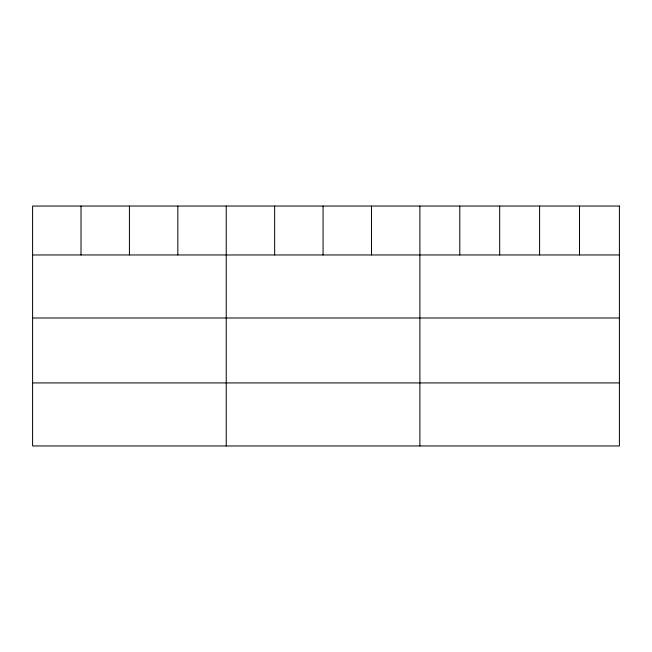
<?xml version="1.0" encoding="UTF-8"?>
<svg xmlns="http://www.w3.org/2000/svg" width="652" height="652" viewBox="0 0 652 652"><rect width="100%" height="100%" fill="white"/><g stroke="black" fill="none" stroke-linecap="round" stroke-linejoin="round"><path stroke-width="0.98" d="M32.6 254.965L619.4 254.965M32.6 317.989L619.4 317.989M32.6 382.928L619.4 382.928M579.498 206.04L579.498 254.965M539.595 206.04L539.595 254.965M499.693 206.04L499.693 254.965M459.79 206.04L459.79 254.965M419.888 206.04L419.888 445.96M371.477 206.04L371.477 254.965M323.066 206.04L323.066 254.965M274.655 206.04L274.655 254.965M226.244 206.04L226.244 445.96M177.833 206.04L177.833 254.965M129.422 206.04L129.422 254.965M81.011 206.04L81.011 254.965M619.4 206.04L32.6 206.04L32.6 445.96L619.4 445.96L619.4 206.04"/></g></svg>
